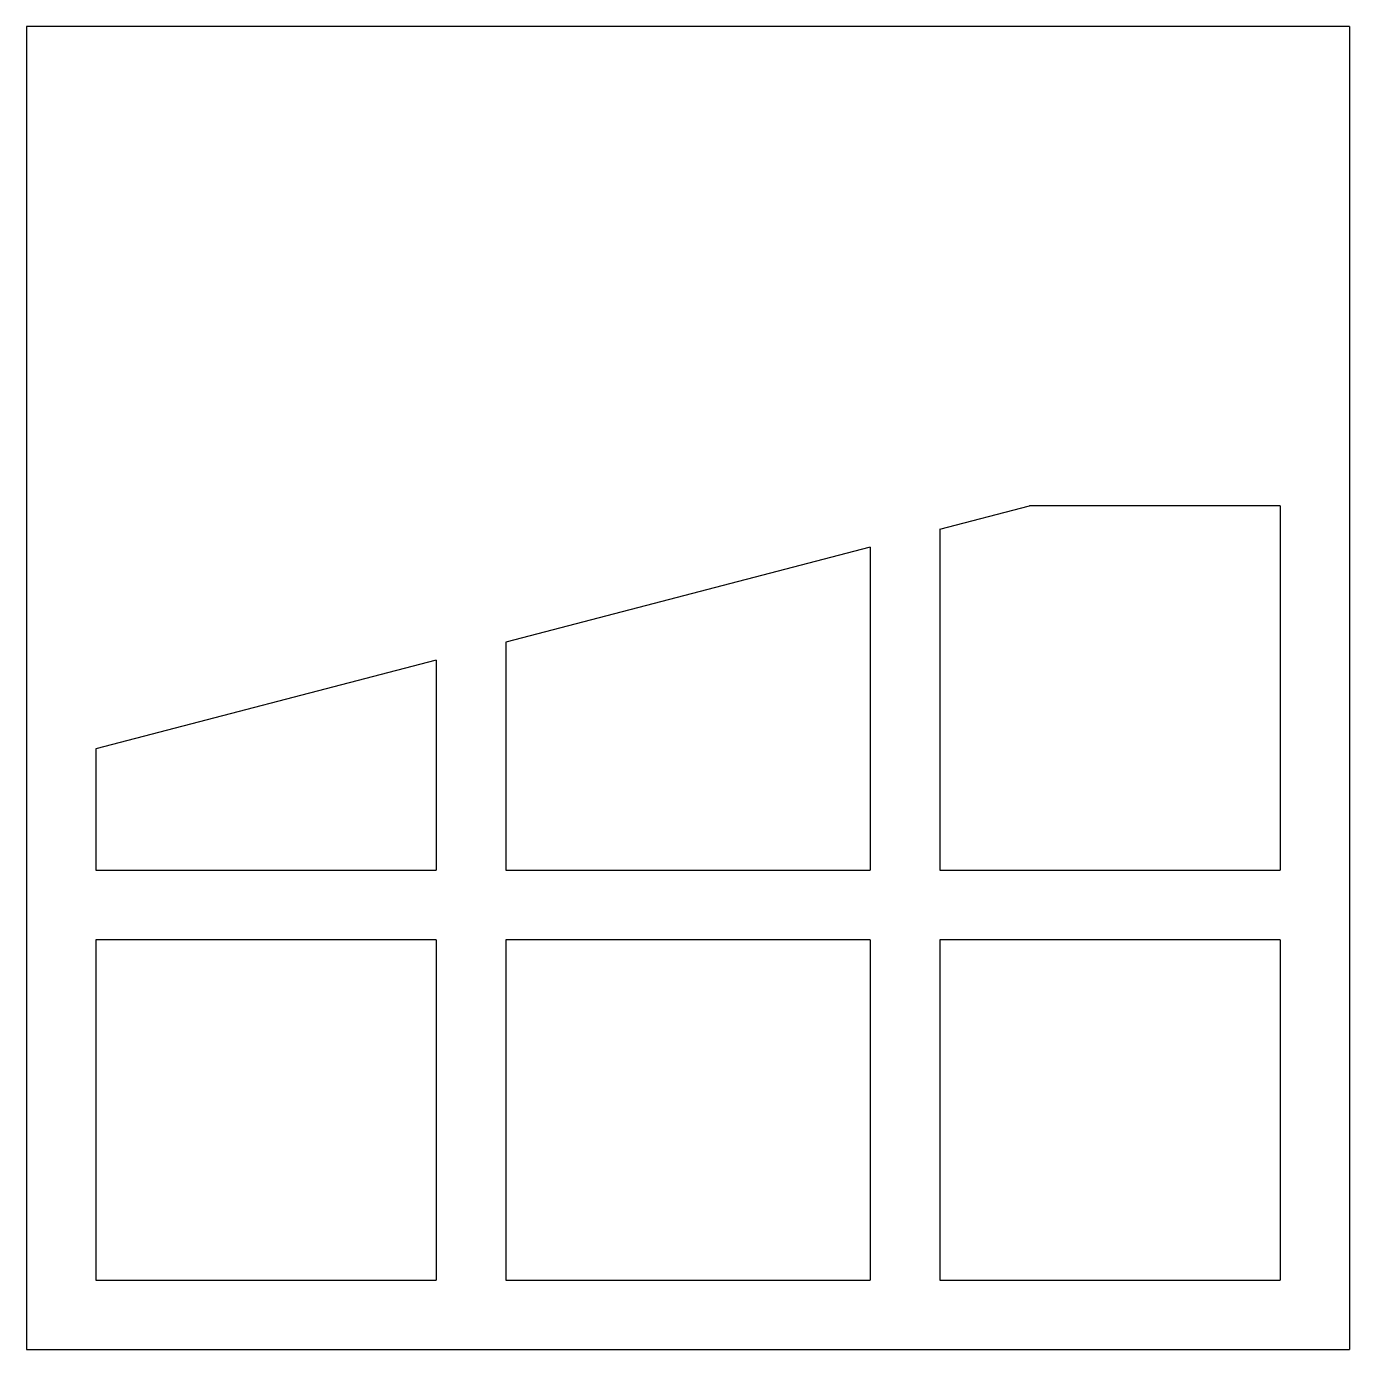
# Model space of a CAD drawing. Extents: x -0.625 to -0.32, y -0.152 to 0.152.
import ezdxf

# ---------------------------------------------------------------- set-up
doc = ezdxf.new("R2010")
doc.units = 0

msp = doc.modelspace()

# ---------------------------------------------------------------- linework, layer by layer
for p, q in [((-0.62459, 0.1524), (-0.62459, -0.1524)), ((-0.31979, 0.1524), (-0.62459, 0.1524)), ((-0.31979, 0.1524), (-0.31979, -0.1524)), ((-0.41419, 0.03662), (-0.39353, 0.042)), ((-0.33579, 0.042), (-0.39353, 0.042)), ((-0.33579, 0.042), (-0.33579, -0.042)), ((-0.41419, 0.03662), (-0.41419, -0.042)), ((-0.43019, 0.03245), (-0.51419, 0.01058)), ((-0.43019, 0.03245), (-0.43019, -0.042)), ((-0.51419, 0.01058), (-0.51419, -0.042)), ((-0.53019, 0.00641), (-0.60859, -0.014)), ((-0.53019, 0.00641), (-0.53019, -0.042)), ((-0.60859, -0.014), (-0.60859, -0.042)), ((-0.60859, -0.042), (-0.53019, -0.042)), ((-0.51419, -0.042), (-0.43019, -0.042)), ((-0.41419, -0.042), (-0.33579, -0.042)), ((-0.60859, -0.058), (-0.60859, -0.1364)), ((-0.53019, -0.058), (-0.60859, -0.058)), ((-0.53019, -0.058), (-0.53019, -0.1364)), ((-0.51419, -0.058), (-0.51419, -0.1364)), ((-0.43019, -0.058), (-0.51419, -0.058)), ((-0.43019, -0.058), (-0.43019, -0.1364)), ((-0.41419, -0.058), (-0.41419, -0.1364)), ((-0.33579, -0.058), (-0.41419, -0.058)), ((-0.33579, -0.058), (-0.33579, -0.1364)), ((-0.60859, -0.1364), (-0.53019, -0.1364)), ((-0.51419, -0.1364), (-0.43019, -0.1364)), ((-0.41419, -0.1364), (-0.33579, -0.1364)), ((-0.62459, -0.1524), (-0.31979, -0.1524))]:
    msp.add_line(p, q)

doc.saveas('drawing.dxf')
